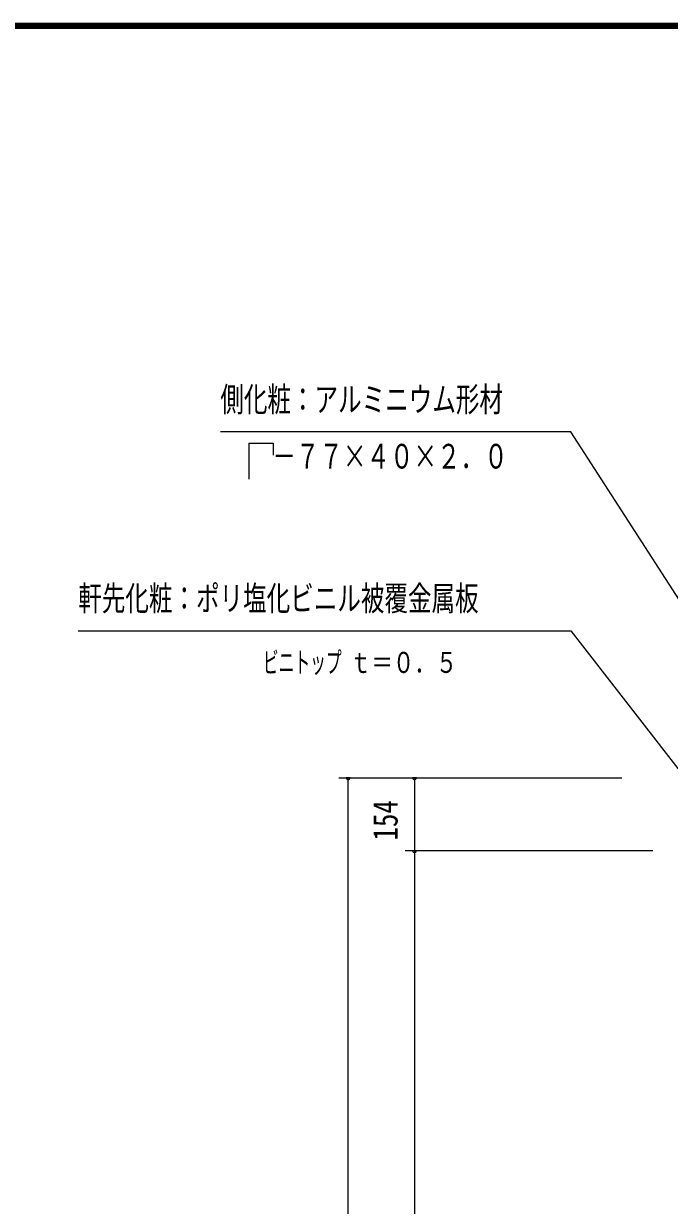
# Model space of a CAD drawing. Units: millimetres, scale not verified. Extents: x -32274 to 32279, y -14169 to 14171.
# Drawn here: x 10920 to 15692, y 5439 to 14171 of the extents above; entities that cross this region are included whole.
import ezdxf
from ezdxf.enums import TextEntityAlignment as Align

# ---------------------------------------------------------------- set-up
doc = ezdxf.new("R2010")
doc.units = ezdxf.units.MM
doc.header["$LTSCALE"] = 80
doc.layers.add('0-A_2-5DIM', color=3, linetype='Continuous', lineweight=18)
doc.layers.add('0-C_F-F', color=5, linetype='Continuous', lineweight=18)
doc.styles.add('ＭＳ ゴシック', font='')
doc.styles.get('ＭＳ ゴシック').set_extended_font_data('MS Gothic')

msp = doc.modelspace()

# ---------------------------------------------------------------- linework, layer by layer
at = {"layer": '0-A_2-5DIM'}
for p, q in [((12583.49, 11071.75), (12583.49, 10803.73)), ((13248.47, 8598.73), (15341.38, 8598.73)), ((13332.47, 8598.73), (13304.47, 8598.73)), ((13318.47, 863.73), (13318.47, 8598.73)), ((13822.47, 8598.73), (13794.47, 8598.73)), ((13808.47, 8598.73), (13808.47, 863.73)), ((15569.02, 8059.73), (13738.47, 8059.73)), ((13822.47, 8059.73), (13794.47, 8059.73))]:
    msp.add_line(p, q, dxfattribs=at)
for points in [[(16741.33, 8403.44), (14963.49, 11153.73), (12373.49, 11153.73)], [(12583.49, 11071.75), (12763.78, 11071.75), (12763.78, 10981.61)], [(11323.49, 9683.73), (14963.49, 9683.73), (15841.48, 8556.3)]]:
    msp.add_lwpolyline(points, dxfattribs=at)
for centre in [(13318.47, 8598.73), (13808.47, 8598.73), (13808.47, 8059.73)]:
    msp.add_arc(centre, 14, 180, 0, dxfattribs=at)
at = {"layer": '0-C_F-F'}
for points in [[(32278.6, -13969.17), (32278.6, 14170.83), (-7901.4, 14170.83), (-7901.4, -13969.17)], [(32275.1, -13965.67), (-7897.9, -13965.67), (-7897.9, 14167.33), (32275.1, 14167.33)], [(32271.6, -13962.17), (32271.6, 14163.83), (-7894.4, 14163.83), (-7894.4, -13962.17)], [(32268.1, -13958.67), (32268.1, 14160.33), (-7890.9, 14160.33), (-7890.9, -13958.67)], [(32264.6, -13955.17), (32264.6, 14156.83), (-7887.4, 14156.83), (-7887.4, -13955.17)], [(32261.1, -13951.67), (32261.1, 14153.33), (-7883.9, 14153.33), (-7883.9, -13951.67)], [(32257.6, -13948.17), (-7880.4, -13948.17), (-7880.4, 14149.83), (32257.6, 14149.83)], [(32254.1, -13944.67), (-7876.9, -13944.67), (-7876.9, 14146.33), (32254.1, 14146.33)], [(32250.6, -13941.17), (32250.6, 14142.83), (-7873.4, 14142.83), (-7873.4, -13941.17)], [(32247.1, -13937.67), (-7869.9, -13937.67), (-7869.9, 14139.33), (32247.1, 14139.33)], [(32243.6, -13934.17), (32243.6, 14135.83), (-7866.4, 14135.83), (-7866.4, -13934.17)]]:
    msp.add_lwpolyline(points, close=True, dxfattribs=at)

# ---------------------------------------------------------------- texts
at = {"layer": '0-A_2-5DIM', "color": 7, "style": 'ＭＳ ゴシック'}
for s, height, width, p in [('側化粧：アルミニウム形材', 182.3, 0.7, (12373.49, 11248.6)), ('\u3000－７７×４０×２．０', 182.3, 0.7, (12583.49, 10828.6)), ('軒先化粧：ポリ塩化ビニル被覆金属板', 182.3, 0.7, (11323.49, 9778.6)), ('ビニトップ ', 155, 0.55, (12688.49, 9326.74)), ('ｔ＝０．５', 155, 0.75, (13331.47, 9326.74))]:
    msp.add_text(s, height=height, dxfattribs=dict(at, width=width)).set_placement(p, align=Align.BOTTOM_LEFT)
at = {"layer": '0-A_2-5DIM', "color": 7, "style": 'ＭＳ ゴシック', "width": 0.8}
msp.add_text('154', height=182.3, rotation=90, dxfattribs=at).set_placement((13738.47, 8135.11), align=Align.BOTTOM_LEFT)

doc.saveas('drawing.dxf')
